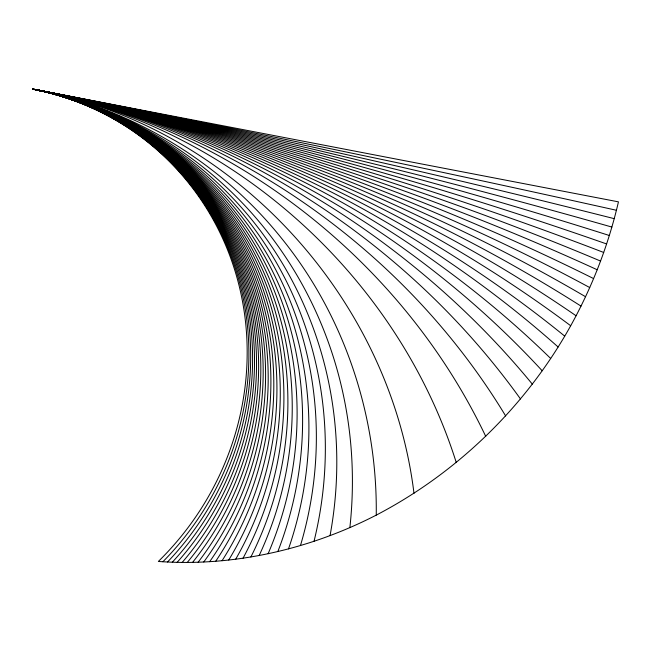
<?xml version="1.0" encoding="UTF-8"?>
<svg xmlns="http://www.w3.org/2000/svg" width="651" height="651" viewBox="0 0 651 651"><rect width="100%" height="100%" fill="white"/><g stroke="black" fill="none" stroke-linecap="round" stroke-linejoin="round"><path stroke-width="0.98" d="M32.989 88.837L32.55 89.089L35.48 89.667A288.645 275.934 -49.6 0 1 44.203 91.604L47.092 92.312A285.748 273.168 -49.6 0 1 239.714 288.198A285.748 273.168 -49.6 0 1 158.356 561.455C233.457 566.866 309.461 549.452 376.245 515.128C377.564 415.541 344.208 315.491 281.33 238.014C219.566 160.895 129.565 107.391 32.55 89.089L32.55 88.585M376.245 515.128C464.228 469.2 537.051 395.116 580.993 306.1C597.447 272.948 610.077 237.9 618.45 201.851L32.55 89.089L32.989 89.342M609.328 235.491C421.099 175.762 229.372 127.091 35.48 89.659C228.981 127.108 418.064 187.553 597.211 269.766M593.606 278.587C416.396 190.214 226.996 126.473 32.55 89.089C227.744 126.66 422.393 167.055 616.416 210.265M580.993 306.1C414.02 200.06 226.768 126.359 32.55 89.089C227.541 126.619 420.896 172.645 611.867 227.061M600.564 261.067C417.918 184.135 227.166 126.53 32.55 89.089C226.564 126.099 410.415 215.693 558.094 346.983M53.04 93.109L32.55 89.089C227.256 126.554 418.666 181.198 603.697 252.474M32.55 89.089C226.548 125.879 408.21 225.555 542.193 370.769M61.796 94.948L38.409 90.229C230.234 127.848 408.153 232.977 532.323 384.131M58.899 94.257L38.409 90.229C231.195 127.612 421.287 178.968 606.61 243.954M44.26 91.392L35.48 89.659C229.583 127.059 422.605 170.09 614.227 218.663M250.887 556.987A339.968 324.995 -49.6 0 0 35.48 89.667C228.729 127.091 415.688 197.163 585.526 296.718M413.995 493.344C390.03 298.012 234.995 128.638 41.314 90.871L55.962 93.711M50.094 92.605L35.48 89.659C228.574 127.083 413.995 204.186 576.054 315.751M53.016 93.215C240.178 131.079 421.734 196.732 589.716 287.555M41.322 90.855L58.81 94.607M58.859 94.403L67.623 96.21M505.648 415.956C405.459 250.09 234.018 130.054 44.244 91.457C234.043 129.541 414.467 213.943 564.702 336.111M55.929 93.825L70.487 97.015M61.764 95.054L64.677 95.689M67.598 96.283C248.951 136.181 421.864 214.537 570.65 325.728M50.078 92.686C238.307 133.097 398.396 279.059 456.294 462.617M70.463 97.121C250.326 138.419 418.585 229.477 550.673 358.481M64.612 95.949C246.379 137.963 411.668 247.29 520.483 398.957M58.785 94.704C242.978 136.694 404.548 265.779 485.744 436.414M349.864 527.603A425.868 407.111 -49.6 0 0 38.401 90.261L35.48 89.667A377.865 361.224 -49.6 0 1 300.453 545.562M330.049 535.618A405.085 387.247 -49.6 0 0 41.314 90.888L35.48 89.667A389.835 372.673 -49.6 0 1 314.026 541.29M288.507 548.883A367.945 351.752 -49.6 0 0 38.393 90.269L44.211 91.571A325.354 311.023 -49.6 0 1 228.721 560.031M277.839 551.552A359.539 343.712 -49.6 0 0 38.393 90.269L41.306 90.912A345.754 330.529 -49.6 0 1 259.179 555.498M268.122 553.716A352.232 336.722 -49.6 0 0 38.393 90.269A334.655 319.918 -49.6 0 1 243.051 558.192M235.695 559.201A329.821 315.296 -49.6 0 0 41.306 90.912L35.48 89.667A290.436 277.651 -49.6 0 1 240.357 280.793A290.436 277.651 -49.6 0 1 167.535 561.992M222.072 560.706A321.203 307.06 -49.6 0 0 38.393 90.277L35.48 89.667L41.306 90.92A303.919 290.541 -49.6 0 1 192.615 562.35M215.717 561.252A317.33 303.358 -49.6 0 0 38.393 90.277A292.942 280.044 -49.6 0 1 172.312 562.212M209.655 561.699A313.725 299.908 -49.6 0 0 38.393 90.277A295.497 282.485 -49.6 0 1 177.162 562.326M203.747 561.992A310.258 296.596 -49.6 0 0 38.393 90.277A298.207 285.081 -49.6 0 1 182.19 562.423M198.124 562.236A307.044 293.52 -49.6 0 0 38.393 90.277A300.982 287.734 -49.6 0 1 187.309 562.415M44.203 91.604A288.051 275.365 -49.6 0 1 240.439 285.944A288.051 275.365 -49.6 0 1 162.896 561.748"/></g></svg>
